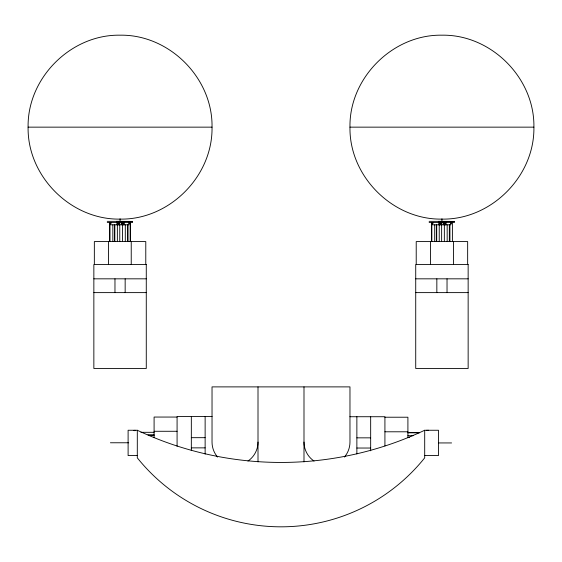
<?xml version="1.0" encoding="UTF-8"?>
<svg xmlns="http://www.w3.org/2000/svg" width="562" height="562" viewBox="0 0 562 562"><rect width="100%" height="100%" fill="white"/><g stroke="black" fill="none" stroke-linecap="round" stroke-linejoin="round"><path stroke-width="0.84" d="M133.861 430.436L135.006 430.731L135.006 430.253L133.861 430.625M28.1 127.145C27.25 77.978 70.896 34.331 120.064 35.181C169.232 34.331 212.879 77.978 212.029 127.145C212.879 176.313 169.232 219.96 120.064 219.11C70.896 219.96 27.25 176.313 28.1 127.145L212.029 127.145M349.971 127.145C349.121 77.978 392.768 34.331 441.936 35.181C491.104 34.331 534.75 77.978 533.9 127.145C534.75 176.313 491.104 219.96 441.936 219.11C392.768 219.96 349.121 176.313 349.971 127.145L533.9 127.145M107.258 221.351L132.59 221.421L116.446 221.351M429.129 221.351L454.461 221.421L438.318 221.351M107.258 222.503L132.59 222.503L132.4 221.351M429.129 222.503L454.461 222.503L454.272 221.351M111.255 223.191L109.604 223.191L109.604 241.583M128.733 223.191L130.525 223.191L130.525 241.583M433.267 223.191L431.476 223.191L431.476 241.583M450.605 223.191L452.396 223.191L452.396 241.583M93.854 278.829L146.275 278.829M415.725 278.829L468.146 278.829M93.854 292.619L146.275 292.619M415.725 292.619L468.146 292.619M212.106 416.561L177.079 416.561L177.079 446.27M349.894 416.73L384.921 416.73L384.921 445.912M177.079 417.053L154.093 417.053L154.093 437.545M384.921 417.222L407.907 417.222L407.907 437.496M424.696 455.578L438.486 455.578L438.486 430.253L424.696 430.253A336.835 336.835 0 0 1 137.304 430.253L128.108 430.253L128.108 455.578L137.304 455.578M154.093 431.279L177.079 431.279M384.921 431.792L407.907 431.792M140.95 432.311L154.093 432.311M407.907 432.48L419.294 432.48M407.907 432.831L419.294 432.831M147.961 434.791L154.093 434.791M148.832 435.374L154.093 435.374M407.907 435.705L413.168 435.705M407.907 437.369L409.663 437.369M191.333 437.679L205.13 437.679M356.87 437.847L370.667 437.847M110.405 442.772L128.719 442.772M438.515 442.94L451.595 442.94M191.333 447.865L205.13 447.865M356.87 448.033L370.667 448.033M467.654 264.576L467.654 241.583L416.217 241.583L416.217 264.576M453.429 241.583L453.429 264.576M450.893 222.503L450.893 224.8L432.515 224.8L432.515 222.503M449.916 224.94L449.916 241.583M449.333 224.94L449.333 241.583M447.169 224.94L447.169 241.583M447.029 278.829L447.029 292.619M445.933 222.503L445.933 224.8M445.736 222.503L445.736 224.8M445.322 222.503L445.322 224.8M444.732 222.503L444.732 224.8M444.345 224.94L444.345 241.583M444.001 222.503L444.001 224.8M443.179 222.503L443.179 224.8M441.936 218.829L441.936 221.449M441.634 224.94L441.634 241.583M441.493 222.503L441.493 224.8M440.734 222.503L440.734 224.8M440.116 222.503L440.116 224.8M439.407 222.503L439.407 224.8M439.231 224.94L439.231 241.583M438.774 222.503L438.774 224.8M436.843 278.829L436.843 292.619M436.709 224.94L436.709 241.583M436.365 224.94L436.365 241.583M434.7 224.94L434.7 241.583M431.834 223.191L431.834 241.583M430.443 241.583L430.443 264.576M428.139 430.134L428.139 430.618M426.994 430.134L426.994 430.618M424.696 430.253L424.696 457.847A184.167 184.167 0 0 1 137.304 457.847L137.304 430.253M370.667 416.73L370.667 450.801M356.87 416.73L356.87 453.941M303.993 386.888L303.993 461.894M258.007 386.888L258.007 461.894M205.13 416.561L205.13 454.131M191.333 416.561L191.333 450.633M145.783 264.576L145.783 241.583L94.346 241.583L94.346 264.576M131.234 241.583L131.234 264.576M130.166 223.191L130.166 241.583M129.021 222.503L129.021 224.8L110.644 224.8L110.644 222.503M128.045 224.94L128.045 241.583M127.462 224.94L127.462 241.583M125.291 224.94L125.291 241.583M125.157 278.829L125.157 292.619M124.061 222.503L124.061 224.8M123.858 222.503L123.858 224.8M123.45 222.503L123.45 224.8M122.86 222.503L122.86 224.8M122.474 224.94L122.474 241.583M122.13 222.503L122.13 224.8M121.308 222.503L121.308 224.8M120.064 218.829L120.064 221.449M119.762 224.94L119.762 241.583M119.622 222.503L119.622 224.8M118.863 222.503L118.863 224.8M118.245 222.503L118.245 224.8M117.535 222.503L117.535 224.8M117.36 224.94L117.36 241.583M116.903 222.503L116.903 224.8M114.971 278.829L114.971 292.619M114.831 224.94L114.831 241.583M114.493 224.94L114.493 241.583M112.829 224.94L112.829 241.583M109.962 223.191L109.962 241.583M108.571 241.583L108.571 264.576M258.007 442.062A22.993 22.993 0 0 1 247.961 461.065M217.592 457.068A22.993 22.993 0 0 1 212.029 442.062L212.029 386.888L349.971 386.888L349.971 442.062A22.993 22.993 0 0 1 344.408 457.068M314.039 461.065A22.993 22.993 0 0 1 303.993 442.062M146.275 264.576L93.854 264.576L93.854 368.489L146.275 368.489L146.275 264.576M468.146 264.576L415.725 264.576L415.725 368.489L468.146 368.489L468.146 264.576"/></g></svg>
